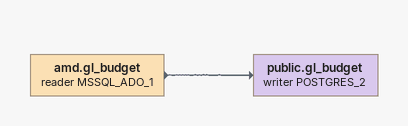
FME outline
amd.gl_budget (reader MSSQL_ADO_1)
    -> public.gl_budget (writer POSTGRES_2)
public.gl_budget (writer POSTGRES_2)
